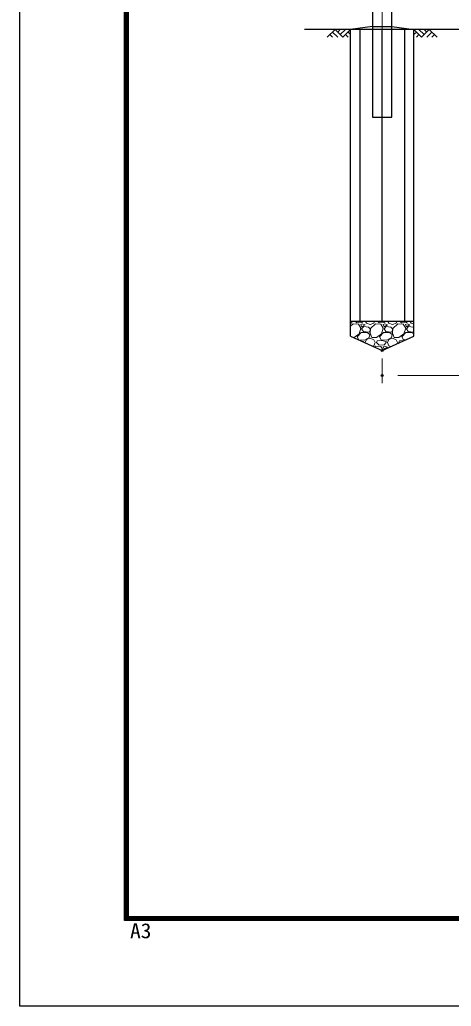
# Model space of a CAD drawing. Units: millimetres, scale not verified. Extents: x -16800 to 16800, y -11880 to 11880.
# Drawn here: x -16800 to -12359, y -11880 to -1742 of the extents above; entities that cross this region are included whole.
import ezdxf
from ezdxf.enums import TextEntityAlignment as Align

# ---------------------------------------------------------------- set-up
doc = ezdxf.new("R2010")
doc.units = ezdxf.units.MM
doc.header["$LTSCALE"] = 40
doc.header["$PDMODE"] = 32
doc.header["$PDSIZE"] = 20
doc.linetypes.add('USER1', pattern=[50.8, 31.75, -6.35, 6.35, -6.35])
for name, color, linetype, lineweight in [('0-0_D-DCR-HCH', 7, 'Continuous', 13), ('0-1_D-BGD', 7, 'Continuous', 25), ('0-2_D-STR4', 7, 'Continuous', 25), ('0-3_D-STR-DIM', 7, 'Continuous', 13), ('0-8_D-STR1', 1, 'Continuous', 25), ('0-9_D-BMK', 2, 'USER1', 13), ('0-C_D-TTL', 7, 'Continuous', 25)]:
    doc.layers.add(name, color=color, linetype=linetype, lineweight=lineweight)
doc.layers.add('0-5_Defpoints', color=8, linetype='Continuous')
doc.styles.add('ＭＳ ゴシック', font='')
doc.styles.get('ＭＳ ゴシック').set_extended_font_data('MS Gothic')

msp = doc.modelspace()

# ---------------------------------------------------------------- linework, layer by layer
at = {"layer": '0-0_D-DCR-HCH'}
for p, q in [((-13554.72, -1842.48), (-13634.54, -1922.3)), ((-13607.93, -1895.69), (-13581.2, -1922.3)), ((-13581.32, -1869.08), (-13527.87, -1922.3)), ((-13554.72, -1842.48), (-13474.9, -1922.3)), ((-13528.11, -1869.08), (-13501.51, -1842.48)), ((-13501.51, -1895.69), (-13448.29, -1842.48)), ((-13474.9, -1922.3), (-13395.08, -1842.48)), ((-13448.29, -1895.69), (-13421.57, -1922.3)), ((-13421.69, -1869.08), (-13395.08, -1895.57)), ((-12665.26, -1922.3), (-12745.08, -1842.48)), ((-12718.48, -1869.08), (-12745.08, -1895.57)), ((-12691.87, -1895.69), (-12718.6, -1922.3)), ((-12638.66, -1895.69), (-12691.87, -1842.48)), ((-12585.45, -1842.48), (-12665.26, -1922.3)), ((-12611.91, -1869.22), (-12638.66, -1842.48)), ((-12558.84, -1869.08), (-12612.3, -1922.3)), ((-12585.45, -1842.48), (-12505.63, -1922.3)), ((-12532.23, -1895.69), (-12558.96, -1922.3)), ((-13395.08, -4865.21), (-13384.86, -4862.2)), ((-13384.86, -4862.2), (-13377.82, -4842.48)), ((-13331.96, -4857.6), (-13345.82, -4842.48)), ((-13279.06, -4853), (-13331.96, -4857.6)), ((-13269.59, -4842.48), (-13279.06, -4853)), ((-13241.51, -4842.48), (-13233.06, -4862.2)), ((-13233.06, -4862.2), (-13193.96, -4873.7)), ((-13193.96, -4873.7), (-13154.86, -4862.2)), ((-13154.86, -4862.2), (-13147.82, -4842.48)), ((-13101.96, -4857.6), (-13115.82, -4842.48)), ((-13049.06, -4853), (-13101.96, -4857.6)), ((-13039.59, -4842.48), (-13049.06, -4853)), ((-13011.51, -4842.48), (-13003.06, -4862.2)), ((-13003.06, -4862.2), (-12963.96, -4873.7)), ((-12963.96, -4873.7), (-12924.86, -4862.2)), ((-12924.86, -4862.2), (-12917.82, -4842.48)), ((-12871.96, -4857.6), (-12885.82, -4842.48)), ((-12819.06, -4853), (-12871.96, -4857.6)), ((-12809.59, -4842.48), (-12819.06, -4853)), ((-12781.51, -4842.48), (-12773.06, -4862.2)), ((-12773.06, -4862.2), (-12745.08, -4870.43)), ((-13368.76, -4866.8), (-13395.08, -4890.83)), ((-13313.56, -4871.4), (-13368.76, -4866.8)), ((-13327.36, -5002.5), (-13285.96, -4956.5)), ((-13288.26, -4912.8), (-13313.56, -4871.4)), ((-13306.66, -4970.3), (-13288.26, -4912.8)), ((-13274.46, -4866.8), (-13290.56, -4873.7)), ((-13290.56, -4873.7), (-13281.36, -4896.7)), ((-13285.96, -4956.5), (-13226.16, -4956.5)), ((-13281.36, -4896.7), (-13246.86, -4876)), ((-13258.36, -4894.4), (-13281.36, -4917.4)), ((-13281.36, -4917.4), (-13262.96, -4945)), ((-13246.86, -4876), (-13274.46, -4866.8)), ((-13262.96, -4945), (-13205.46, -4951.9)), ((-13212.36, -4901.3), (-13258.36, -4894.4)), ((-13226.16, -4956.5), (-13196.26, -4977.2)), ((-13193.96, -4917.4), (-13212.36, -4901.3)), ((-13205.46, -4951.9), (-13193.96, -4931.2)), ((-13191.66, -4915.1), (-13193.96, -4963.4)), ((-13193.96, -4931.2), (-13193.96, -4917.4)), ((-13193.96, -4963.4), (-13175.56, -5007.1)), ((-13138.76, -4866.8), (-13191.66, -4915.1)), ((-13083.56, -4871.4), (-13138.76, -4866.8)), ((-13097.36, -5002.5), (-13055.96, -4956.5)), ((-13058.26, -4912.8), (-13083.56, -4871.4)), ((-13076.66, -4970.3), (-13058.26, -4912.8)), ((-13044.46, -4866.8), (-13060.56, -4873.7)), ((-13060.56, -4873.7), (-13051.36, -4896.7)), ((-13055.96, -4956.5), (-12996.16, -4956.5)), ((-13051.36, -4896.7), (-13016.86, -4876)), ((-13028.36, -4894.4), (-13051.36, -4917.4)), ((-13051.36, -4917.4), (-13032.96, -4945)), ((-13016.86, -4876), (-13044.46, -4866.8)), ((-13032.96, -4945), (-12975.46, -4951.9)), ((-12982.36, -4901.3), (-13028.36, -4894.4)), ((-12996.16, -4956.5), (-12966.26, -4977.2)), ((-12963.96, -4917.4), (-12982.36, -4901.3)), ((-12975.46, -4951.9), (-12963.96, -4931.2)), ((-12961.66, -4915.1), (-12963.96, -4963.4)), ((-12963.96, -4931.2), (-12963.96, -4917.4)), ((-12963.96, -4963.4), (-12945.56, -5007.1)), ((-12908.76, -4866.8), (-12961.66, -4915.1)), ((-12853.56, -4871.4), (-12908.76, -4866.8)), ((-12867.36, -5002.5), (-12825.96, -4956.5)), ((-12828.26, -4912.8), (-12853.56, -4871.4)), ((-12846.66, -4970.3), (-12828.26, -4912.8)), ((-12814.46, -4866.8), (-12830.56, -4873.7)), ((-12830.56, -4873.7), (-12821.36, -4896.7)), ((-12825.96, -4956.5), (-12766.16, -4956.5)), ((-12821.36, -4896.7), (-12786.86, -4876)), ((-12798.36, -4894.4), (-12821.36, -4917.4)), ((-12821.36, -4917.4), (-12802.96, -4945)), ((-12786.86, -4876), (-12814.46, -4866.8)), ((-12802.96, -4945), (-12745.46, -4951.9)), ((-12752.36, -4901.3), (-12798.36, -4894.4)), ((-12766.16, -4956.5), (-12745.08, -4971.09)), ((-12745.08, -4907.67), (-12752.36, -4901.3)), ((-12745.46, -4951.9), (-12745.08, -4951.22)), ((-13311.26, -5030.1), (-13327.36, -5002.5)), ((-13253.76, -5034.7), (-13311.26, -5030.1)), ((-13260.66, -5048.5), (-13289.11, -5041.39)), ((-13259.33, -5055.13), (-13260.66, -5048.5)), ((-13205.46, -5009.4), (-13253.76, -5034.7)), ((-13246.86, -5060), (-13246.39, -5061.11)), ((-13244.56, -5060), (-13230.76, -5027.8)), ((-13230.76, -5027.8), (-13193.96, -5016.3)), ((-13196.26, -4977.2), (-13205.46, -5009.4)), ((-13193.96, -5016.3), (-13157.16, -5030.1)), ((-13175.56, -5007.1), (-13127.26, -5009.4)), ((-13157.16, -5030.1), (-13143.36, -5060)), ((-13154.86, -5092.2), (-13143.36, -5060)), ((-13127.26, -5009.4), (-13076.66, -4970.3)), ((-13127.26, -5060), (-13120.36, -5041.6)), ((-13101.96, -5087.6), (-13127.26, -5060)), ((-13076.66, -5037), (-13120.36, -5041.6)), ((-13081.26, -5030.1), (-13097.36, -5002.5)), ((-13023.76, -5034.7), (-13081.26, -5030.1)), ((-13030.66, -5048.5), (-13076.66, -5037)), ((-13028.36, -5060), (-13049.06, -5083)), ((-13028.36, -5060), (-13030.66, -5048.5)), ((-12975.46, -5009.4), (-13023.76, -5034.7)), ((-13016.86, -5060), (-13003.06, -5092.2)), ((-13014.56, -5060), (-13000.76, -5027.8)), ((-13000.76, -5027.8), (-12963.96, -5016.3)), ((-12966.26, -4977.2), (-12975.46, -5009.4)), ((-12963.96, -5016.3), (-12927.16, -5030.1)), ((-12945.56, -5007.1), (-12897.26, -5009.4)), ((-12927.16, -5030.1), (-12913.36, -5060)), ((-12917.7, -5072.15), (-12913.36, -5060)), ((-12897.26, -5009.4), (-12846.66, -4970.3)), ((-12897.26, -5060), (-12890.36, -5041.6)), ((-12895.51, -5061.91), (-12897.26, -5060)), ((-12846.66, -5037), (-12890.36, -5041.6)), ((-12851.26, -5030.1), (-12867.36, -5002.5)), ((-12830.24, -5031.78), (-12851.26, -5030.1)), ((-12843.34, -5037.83), (-12846.66, -5037)), ((-13169.61, -5096.54), (-13154.86, -5092.2)), ((-13138.76, -5096.8), (-13148.93, -5106.09)), ((-13083.56, -5101.4), (-13138.76, -5096.8)), ((-13049.06, -5083), (-13101.96, -5087.6)), ((-13061.01, -5138.29), (-13083.56, -5101.4)), ((-13044.46, -5096.8), (-13060.56, -5103.7)), ((-13060.56, -5103.7), (-13051.36, -5126.7)), ((-13051.36, -5126.7), (-13016.86, -5106)), ((-13016.86, -5106), (-13044.46, -5096.8)), ((-13003.06, -5092.2), (-12977.46, -5099.73))]:
    msp.add_line(p, q, dxfattribs=at)
msp.add_lwpolyline([(-13358.55, -5009.34), (-13357.26, -5009.4), (-13306.66, -4970.3)], dxfattribs=at)
at = {"layer": '0-1_D-BGD'}
for p, q in [((-13170.08, -1812.48), (-12970.08, -1812.48)), ((-270.08, -1842.48), (-13870.08, -1842.48)), ((-13395.08, -4992.48), (-13395.08, -1842.48)), ((-12745.08, -4992.48), (-12745.08, -1842.48)), ((-12745.08, -4842.48), (-13395.08, -4842.48))]:
    msp.add_line(p, q, dxfattribs=at)
at = {"layer": '0-2_D-STR4'}
for p, q in [((-13170.08, -1812.48), (-13395.08, -1842.48)), ((-12970.08, -1812.48), (-12745.08, -1842.48)), ((-13299.89, -1842.48), (-13299.89, -4842.48)), ((-13070.08, -4842.48), (-13070.08, -1842.48)), ((-12840.27, -1842.48), (-12840.27, -4842.48))]:
    msp.add_line(p, q, dxfattribs=at)
msp.add_lwpolyline([(-13395.08, -4992.48), (-13070.08, -5142.48), (-12745.08, -4992.48)], dxfattribs=at)
at = {"layer": '0-3_D-STR-DIM'}
for p, q in [((-13070.08, -5222.48), (-13070.08, -5477.35)), ((-8244.08, -5397.35), (-12910.08, -5397.35))]:
    msp.add_line(p, q, dxfattribs=at)
at = {"layer": '0-5_Defpoints'}
for p in [(-13070.08, -5142.48), (-13070.08, -5397.35)]:
    msp.add_point(p, dxfattribs=at)
at = {"layer": '0-8_D-STR1'}
for p, q in [((-12970.08, -2742.48), (-12970.08, 6513.77)), ((-13170.08, -2742.48), (-12970.08, -2742.48))]:
    msp.add_line(p, q, dxfattribs=at)
msp.add_lwpolyline([(-12970.08, 7257.52), (-13170.08, 7257.52), (-13170.08, -2742.48)], dxfattribs=at)
at = {"layer": '0-9_D-BMK'}
msp.add_line((-13070.08, -2793.48), (-13070.08, 7308.52), dxfattribs=at)
at = {"layer": '0-C_D-TTL', "color": 2}
msp.add_lwpolyline([(-16800, 11880), (16800, 11880), (16800, -11880), (-16800, -11880)], close=True, dxfattribs=at)
at = {"layer": '0-C_D-TTL'}
for points in [[(-15720, 11000), (15720, 11000), (15720, -11000), (-15720, -11000)], [(-15710, 10990), (15710, 10990), (15710, -10990), (-15710, -10990)], [(-15700, 10980), (15700, 10980), (15700, -10980), (-15700, -10980)], [(-15690, 10970), (15690, 10970), (15690, -10970), (-15690, -10970)], [(-15680, 10960), (15680, 10960), (15680, -10960), (-15680, -10960)]]:
    msp.add_lwpolyline(points, close=True, dxfattribs=at)

# ---------------------------------------------------------------- texts
at = {"layer": '0-C_D-TTL', "style": 'ＭＳ ゴシック', "width": 1.05}
msp.add_text('A3', height=153.9, dxfattribs=at).set_placement((-15664.35, -11227.24), align=Align.BOTTOM_LEFT)

doc.saveas('drawing.dxf')
